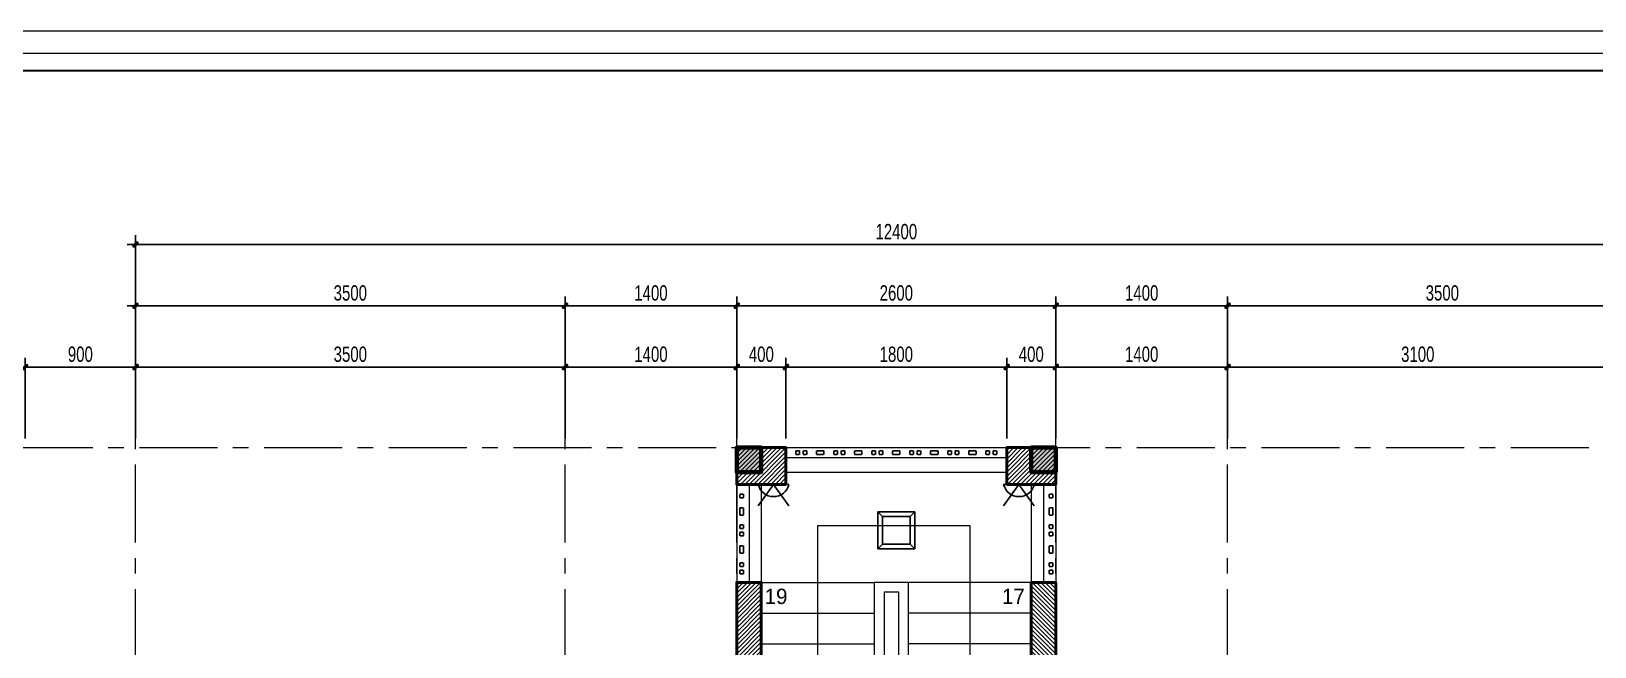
# Model space of a CAD drawing. Header units: inches. Extents: x 88947 to 296847, y 35049 to 161062.
# Drawn here: x 95798 to 108540, y 72032 to 77053 of the extents above; entities that cross this region are included whole.
import ezdxf
from ezdxf.xclip import XClip

# ---------------------------------------------------------------- set-up
doc = ezdxf.new("R2010")
doc.units = ezdxf.units.IN
doc.header["$MEASUREMENT"] = 0
doc.header["$XCLIPFRAME"] = 0
doc.header["$PDMODE"] = 1
for name, pattern in [('ACAD_ISO03W100', [30, 12, -18]), ('CENTER', [50.8, 31.75, -6.35, 6.35, -6.35]), ('HIDDEN', [0.375, 0.25, -0.125])]:
    doc.linetypes.add(name, pattern=pattern)
for name, color, linetype, lineweight in [('A-Dims', 145, 'Continuous', 25), ('A-Text', 30, 'Continuous', 9), ('A-Wall', 2, 'Continuous', 35), ('DIM', 7, 'Continuous', 25), ('DO', 4, 'Continuous', 25), ('HATCH', 8, 'Continuous', 5), ('KHUNG 1', 6, 'Continuous', 70), ('KHUNG 2', 144, 'Continuous', 18), ('NETMANH', 192, 'Continuous', 18), ('netthay', 254, 'Continuous', 25), ('THAY', 3, 'Continuous', 18), ('TRUC', 252, 'ACAD_ISO03W100', 13), ('TUONG', 4, 'Continuous', 50)]:
    doc.layers.add(name, color=color, linetype=linetype, lineweight=lineweight)
doc.layers.add('text', color=2, linetype='Continuous')
doc.styles.add('FRANKO', font='VFRANKO.TTF')
doc.styles.add('VNI-HELVE-CONDENSE', font='VNARIAL.TTF', dxfattribs={"width": 0.7})
doc.dimstyles.new('TAS-100', dxfattribs={"dimscale": 50, "dimtxt": 2.5, "dimasz": 0.7, "dimexe": 1.5, "dimexo": 1.5, "dimgap": 0.8, "dimtad": 1, "dimdec": 0, "dimzin": 3, "dimdsep": 46, "dimtxsty": 'VNI-HELVE-CONDENSE', "dimblk": 'TICK', "dimcen": 2.5, "dimclrt": 71, "dimazin": 2, "dimtfac": 0.75, "dimtdec": 0, "dimtix": 1, "dimtmove": 2, "dimatfit": 2, "dimldrblk": 'TICK123', "dimfxl": 1.5, "dimtolj": 1, "dimtzin": 0, "dimarcsym": 0})

# ---------------------------------------------------------------- blocks, each defined once
blk = doc.blocks.new('khung ten')
at = {"layer": 'A-Wall', "ltscale": 0.7}
blk.add_lwpolyline([(267204, -219099), (305804, -219099), (305804, -190799), (267204, -190799)], close=True, dxfattribs=at)
at = {"layer": 'KHUNG 2', "ltscale": 0.7}
blk.add_lwpolyline([(267004, -219299), (306004, -219299), (306004, -190599), (267004, -190599)], close=True, dxfattribs=at)
at = {"layer": 'NETMANH', "ltscale": 0.7}
blk.add_lwpolyline([(265004, -220042), (307004, -220042), (307004, -190342), (265004, -190342)], close=True, dxfattribs=at)
blk = doc.blocks.new('TICK')
at = {"layer": 'A-Dims', "color": 1}
for p, q in [((-2, 0), (2, 0)), ((0, 1.5), (0, -1.5))]:
    blk.add_line(p, q, dxfattribs=at)
at = {"layer": 'A-Dims', "color": 1, "const_width": 0.788}
blk.add_lwpolyline([(-0.33, -0.35), (0.38, 0.38)], dxfattribs=at)
at = {"layer": 'A-Dims', "color": 1, "const_width": 0.394}
for points in [[(0.24, 0.52, -0.414214), (0.52, 0.52, -1)], [(0.52, 0.52, -0.414214), (0.52, 0.24, -1)], [(-0.47, -0.21, 0.414214), (-0.47, -0.49, 1)], [(-0.47, -0.49, 0.414214), (-0.19, -0.49, 1)]]:
    blk.add_lwpolyline(points, format="xyb", dxfattribs=at)
blk = doc.blocks.new('*D703')
at = {"layer": 'Defpoints', "color": 0}
for p in [(95748, 74314), (95748, 73657), (96648, 73657)]:
    blk.add_point(p, dxfattribs=at)
at = {"layer": 'DIM', "color": 0, "lineweight": -2}
for p, q in [((95748, 73732), (95748, 74389)), ((96613, 74314), (95783, 74314)), ((96648, 73732), (96648, 74389))]:
    blk.add_line(p, q, dxfattribs=at)
at = {"layer": 'DIM', "color": 0, "lineweight": -2, "xscale": 35, "yscale": 35, "zscale": 35, "rotation": 180}
blk.add_blockref('TICK', (95748, 74314), dxfattribs=at)
at = {"layer": 'DIM', "color": 0, "lineweight": -2, "xscale": 35, "yscale": 35, "zscale": 35}
blk.add_blockref('TICK', (96648, 74314), dxfattribs=at)
at = {"layer": 'DIM', "color": 71, "insert": (96198, 74418), "char_height": 125, "attachment_point": 5, "style": 'VNI-HELVE-CONDENSE'}
blk.add_mtext('\\A1;900', dxfattribs=at)
blk = doc.blocks.new('TICK123')
at = {"layer": 'A-Dims', "color": 1}
blk.add_lwpolyline([(0.05, 0, 0, 0.84, 0), (-2.11, 0, 8.4, 8.4, 0)], format="xyseb", dxfattribs=at)
blk = doc.blocks.new('*D704')
at = {"layer": 'Defpoints', "color": 0}
for p in [(100148, 74314), (96648, 73657), (100148, 73657)]:
    blk.add_point(p, dxfattribs=at)
at = {"layer": 'DIM', "color": 0, "lineweight": -2}
for p, q in [((96648, 73732), (96648, 74389)), ((96683, 74314), (100113, 74314)), ((100148, 73732), (100148, 74389))]:
    blk.add_line(p, q, dxfattribs=at)
at = {"layer": 'DIM', "color": 0, "lineweight": -2, "xscale": 35, "yscale": 35, "zscale": 35, "rotation": 180}
blk.add_blockref('TICK', (96648, 74314), dxfattribs=at)
at = {"layer": 'DIM', "color": 0, "lineweight": -2, "xscale": 35, "yscale": 35, "zscale": 35}
blk.add_blockref('TICK', (100148, 74314), dxfattribs=at)
at = {"layer": 'DIM', "color": 71, "insert": (98398, 74418), "char_height": 125, "attachment_point": 5, "style": 'VNI-HELVE-CONDENSE'}
blk.add_mtext('\\A1;3500', dxfattribs=at)
blk = doc.blocks.new('*D705')
at = {"layer": 'Defpoints', "color": 0}
for p in [(101548, 74314), (100148, 73657), (101548, 73657)]:
    blk.add_point(p, dxfattribs=at)
at = {"layer": 'DIM', "color": 0, "lineweight": -2}
for p, q in [((100148, 73732), (100148, 74389)), ((100183, 74314), (101513, 74314)), ((101548, 73732), (101548, 74389))]:
    blk.add_line(p, q, dxfattribs=at)
at = {"layer": 'DIM', "color": 0, "lineweight": -2, "xscale": 35, "yscale": 35, "zscale": 35, "rotation": 180}
blk.add_blockref('TICK', (100148, 74314), dxfattribs=at)
at = {"layer": 'DIM', "color": 0, "lineweight": -2, "xscale": 35, "yscale": 35, "zscale": 35}
blk.add_blockref('TICK', (101548, 74314), dxfattribs=at)
at = {"layer": 'DIM', "color": 71, "insert": (100848, 74418), "char_height": 125, "attachment_point": 5, "style": 'VNI-HELVE-CONDENSE'}
blk.add_mtext('\\A1;1400', dxfattribs=at)
blk = doc.blocks.new('*D731')
at = {"layer": 'Defpoints', "color": 0}
for p in [(101948, 74314), (101548, 73657), (101948, 73657)]:
    blk.add_point(p, dxfattribs=at)
at = {"layer": 'DIM', "color": 0, "lineweight": -2}
for p, q in [((101548, 73732), (101548, 74389)), ((101583, 74314), (101913, 74314)), ((101948, 73732), (101948, 74389))]:
    blk.add_line(p, q, dxfattribs=at)
at = {"layer": 'DIM', "color": 0, "lineweight": -2, "xscale": 35, "yscale": 35, "zscale": 35, "rotation": 180}
blk.add_blockref('TICK', (101548, 74314), dxfattribs=at)
at = {"layer": 'DIM', "color": 0, "lineweight": -2, "xscale": 35, "yscale": 35, "zscale": 35}
blk.add_blockref('TICK', (101948, 74314), dxfattribs=at)
at = {"layer": 'DIM', "color": 71, "insert": (101748, 74418), "char_height": 125, "attachment_point": 5, "style": 'VNI-HELVE-CONDENSE'}
blk.add_mtext('\\A1;400', dxfattribs=at)
blk = doc.blocks.new('*D732')
at = {"layer": 'Defpoints', "color": 0}
for p in [(103748, 74314), (101948, 73657), (103748, 73657)]:
    blk.add_point(p, dxfattribs=at)
at = {"layer": 'DIM', "color": 0, "lineweight": -2}
for p, q in [((101948, 73732), (101948, 74389)), ((101983, 74314), (103713, 74314)), ((103748, 73732), (103748, 74389))]:
    blk.add_line(p, q, dxfattribs=at)
at = {"layer": 'DIM', "color": 0, "lineweight": -2, "xscale": 35, "yscale": 35, "zscale": 35, "rotation": 180}
blk.add_blockref('TICK', (101948, 74314), dxfattribs=at)
at = {"layer": 'DIM', "color": 0, "lineweight": -2, "xscale": 35, "yscale": 35, "zscale": 35}
blk.add_blockref('TICK', (103748, 74314), dxfattribs=at)
at = {"layer": 'DIM', "color": 71, "insert": (102848, 74418), "char_height": 125, "attachment_point": 5, "style": 'VNI-HELVE-CONDENSE'}
blk.add_mtext('\\A1;1800', dxfattribs=at)
blk = doc.blocks.new('*D733')
at = {"layer": 'Defpoints', "color": 0}
for p in [(104148, 74314), (103748, 73657), (104148, 73657)]:
    blk.add_point(p, dxfattribs=at)
at = {"layer": 'DIM', "color": 0, "lineweight": -2}
for p, q in [((103748, 73732), (103748, 74389)), ((103783, 74314), (104113, 74314)), ((104148, 73732), (104148, 74389))]:
    blk.add_line(p, q, dxfattribs=at)
at = {"layer": 'DIM', "color": 0, "lineweight": -2, "xscale": 35, "yscale": 35, "zscale": 35, "rotation": 180}
blk.add_blockref('TICK', (103748, 74314), dxfattribs=at)
at = {"layer": 'DIM', "color": 0, "lineweight": -2, "xscale": 35, "yscale": 35, "zscale": 35}
blk.add_blockref('TICK', (104148, 74314), dxfattribs=at)
at = {"layer": 'DIM', "color": 71, "insert": (103948, 74418), "char_height": 125, "attachment_point": 5, "style": 'VNI-HELVE-CONDENSE'}
blk.add_mtext('\\A1;400', dxfattribs=at)
blk = doc.blocks.new('*D706')
at = {"layer": 'Defpoints', "color": 0}
for p in [(105548, 74314), (104148, 73657), (105548, 73657)]:
    blk.add_point(p, dxfattribs=at)
at = {"layer": 'DIM', "color": 0, "lineweight": -2}
for p, q in [((104148, 73732), (104148, 74389)), ((104183, 74314), (105513, 74314)), ((105548, 73732), (105548, 74389))]:
    blk.add_line(p, q, dxfattribs=at)
at = {"layer": 'DIM', "color": 0, "lineweight": -2, "xscale": 35, "yscale": 35, "zscale": 35, "rotation": 180}
blk.add_blockref('TICK', (104148, 74314), dxfattribs=at)
at = {"layer": 'DIM', "color": 0, "lineweight": -2, "xscale": 35, "yscale": 35, "zscale": 35}
blk.add_blockref('TICK', (105548, 74314), dxfattribs=at)
at = {"layer": 'DIM', "color": 71, "insert": (104848, 74418), "char_height": 125, "attachment_point": 5, "style": 'VNI-HELVE-CONDENSE'}
blk.add_mtext('\\A1;1400', dxfattribs=at)
blk = doc.blocks.new('*D707')
at = {"layer": 'Defpoints', "color": 0}
for p in [(108648, 74314), (105548, 73657), (108648, 73657)]:
    blk.add_point(p, dxfattribs=at)
at = {"layer": 'DIM', "color": 0, "lineweight": -2}
for p, q in [((105548, 73732), (105548, 74389)), ((105583, 74314), (108613, 74314)), ((108648, 73732), (108648, 74389))]:
    blk.add_line(p, q, dxfattribs=at)
at = {"layer": 'DIM', "color": 0, "lineweight": -2, "xscale": 35, "yscale": 35, "zscale": 35, "rotation": 180}
blk.add_blockref('TICK', (105548, 74314), dxfattribs=at)
at = {"layer": 'DIM', "color": 0, "lineweight": -2, "xscale": 35, "yscale": 35, "zscale": 35}
blk.add_blockref('TICK', (108648, 74314), dxfattribs=at)
at = {"layer": 'DIM', "color": 71, "insert": (107098, 74418), "char_height": 125, "attachment_point": 5, "style": 'VNI-HELVE-CONDENSE'}
blk.add_mtext('\\A1;3100', dxfattribs=at)
blk = doc.blocks.new('*D710')
at = {"layer": 'Defpoints', "color": 0}
for p in [(109048, 74814), (105548, 73657), (109048, 73657)]:
    blk.add_point(p, dxfattribs=at)
at = {"layer": 'DIM', "color": 0, "lineweight": -2}
for p, q in [((105548, 73732), (105548, 74889)), ((105583, 74814), (109013, 74814)), ((109048, 73732), (109048, 74889))]:
    blk.add_line(p, q, dxfattribs=at)
at = {"layer": 'DIM', "color": 0, "lineweight": -2, "xscale": 35, "yscale": 35, "zscale": 35, "rotation": 180}
blk.add_blockref('TICK', (105548, 74814), dxfattribs=at)
at = {"layer": 'DIM', "color": 0, "lineweight": -2, "xscale": 35, "yscale": 35, "zscale": 35}
blk.add_blockref('TICK', (109048, 74814), dxfattribs=at)
at = {"layer": 'DIM', "color": 71, "insert": (107298, 74918), "char_height": 125, "attachment_point": 5, "style": 'VNI-HELVE-CONDENSE'}
blk.add_mtext('\\A1;3500', dxfattribs=at)
blk = doc.blocks.new('*D711')
at = {"layer": 'Defpoints', "color": 0}
for p in [(104148, 74814), (104148, 73657), (105548, 73657)]:
    blk.add_point(p, dxfattribs=at)
at = {"layer": 'DIM', "color": 0, "lineweight": -2}
for p, q in [((104148, 73732), (104148, 74889)), ((105513, 74814), (104183, 74814)), ((105548, 73732), (105548, 74889))]:
    blk.add_line(p, q, dxfattribs=at)
at = {"layer": 'DIM', "color": 0, "lineweight": -2, "xscale": 35, "yscale": 35, "zscale": 35, "rotation": 180}
blk.add_blockref('TICK', (104148, 74814), dxfattribs=at)
at = {"layer": 'DIM', "color": 0, "lineweight": -2, "xscale": 35, "yscale": 35, "zscale": 35}
blk.add_blockref('TICK', (105548, 74814), dxfattribs=at)
at = {"layer": 'DIM', "color": 71, "insert": (104848, 74918), "char_height": 125, "attachment_point": 5, "style": 'VNI-HELVE-CONDENSE'}
blk.add_mtext('\\A1;1400', dxfattribs=at)
blk = doc.blocks.new('*D712')
at = {"layer": 'Defpoints', "color": 0}
for p in [(101548, 74814), (101548, 73657), (104148, 73657)]:
    blk.add_point(p, dxfattribs=at)
at = {"layer": 'DIM', "color": 0, "lineweight": -2}
for p, q in [((101548, 73732), (101548, 74889)), ((104113, 74814), (101583, 74814)), ((104148, 73732), (104148, 74889))]:
    blk.add_line(p, q, dxfattribs=at)
at = {"layer": 'DIM', "color": 0, "lineweight": -2, "xscale": 35, "yscale": 35, "zscale": 35, "rotation": 180}
blk.add_blockref('TICK', (101548, 74814), dxfattribs=at)
at = {"layer": 'DIM', "color": 0, "lineweight": -2, "xscale": 35, "yscale": 35, "zscale": 35}
blk.add_blockref('TICK', (104148, 74814), dxfattribs=at)
at = {"layer": 'DIM', "color": 71, "insert": (102848, 74918), "char_height": 125, "attachment_point": 5, "style": 'VNI-HELVE-CONDENSE'}
blk.add_mtext('\\A1;2600', dxfattribs=at)
blk = doc.blocks.new('*D713')
at = {"layer": 'Defpoints', "color": 0}
for p in [(100148, 74814), (100148, 73657), (101548, 73657)]:
    blk.add_point(p, dxfattribs=at)
at = {"layer": 'DIM', "color": 0, "lineweight": -2}
for p, q in [((100148, 73732), (100148, 74889)), ((101513, 74814), (100183, 74814)), ((101548, 73732), (101548, 74889))]:
    blk.add_line(p, q, dxfattribs=at)
at = {"layer": 'DIM', "color": 0, "lineweight": -2, "xscale": 35, "yscale": 35, "zscale": 35, "rotation": 180}
blk.add_blockref('TICK', (100148, 74814), dxfattribs=at)
at = {"layer": 'DIM', "color": 0, "lineweight": -2, "xscale": 35, "yscale": 35, "zscale": 35}
blk.add_blockref('TICK', (101548, 74814), dxfattribs=at)
at = {"layer": 'DIM', "color": 71, "insert": (100848, 74918), "char_height": 125, "attachment_point": 5, "style": 'VNI-HELVE-CONDENSE'}
blk.add_mtext('\\A1;1400', dxfattribs=at)
blk = doc.blocks.new('*D714')
at = {"layer": 'Defpoints', "color": 0}
for p in [(96648, 74814), (96648, 73657), (100148, 73657)]:
    blk.add_point(p, dxfattribs=at)
at = {"layer": 'DIM', "color": 0, "lineweight": -2}
for p, q in [((96648, 73732), (96648, 74889)), ((100113, 74814), (96683, 74814)), ((100148, 73732), (100148, 74889))]:
    blk.add_line(p, q, dxfattribs=at)
at = {"layer": 'DIM', "color": 0, "lineweight": -2, "xscale": 35, "yscale": 35, "zscale": 35, "rotation": 180}
blk.add_blockref('TICK', (96648, 74814), dxfattribs=at)
at = {"layer": 'DIM', "color": 0, "lineweight": -2, "xscale": 35, "yscale": 35, "zscale": 35}
blk.add_blockref('TICK', (100148, 74814), dxfattribs=at)
at = {"layer": 'DIM', "color": 71, "insert": (98398, 74918), "char_height": 125, "attachment_point": 5, "style": 'VNI-HELVE-CONDENSE'}
blk.add_mtext('\\A1;3500', dxfattribs=at)
blk = doc.blocks.new('*D715')
at = {"layer": 'Defpoints', "color": 0}
for p in [(109048, 75314), (96648, 73657), (109048, 73657)]:
    blk.add_point(p, dxfattribs=at)
at = {"layer": 'DIM', "color": 0, "lineweight": -2}
for p, q in [((96648, 73732), (96648, 75389)), ((96683, 75314), (109013, 75314)), ((109048, 73732), (109048, 75389))]:
    blk.add_line(p, q, dxfattribs=at)
at = {"layer": 'DIM', "color": 0, "lineweight": -2, "xscale": 35, "yscale": 35, "zscale": 35, "rotation": 180}
blk.add_blockref('TICK', (96648, 75314), dxfattribs=at)
at = {"layer": 'DIM', "color": 0, "lineweight": -2, "xscale": 35, "yscale": 35, "zscale": 35}
blk.add_blockref('TICK', (109048, 75314), dxfattribs=at)
at = {"layer": 'DIM', "color": 71, "insert": (102848, 75418), "char_height": 125, "attachment_point": 5, "style": 'VNI-HELVE-CONDENSE'}
blk.add_mtext('\\A1;12400', dxfattribs=at)
blk = doc.blocks.new('A$C316602EA')
at = {"layer": 'netthay', "linetype": 'HIDDEN', "ltscale": 20}
for points in [[(-760, -55), (-730, -55), (-730, -25), (-760, -25)], [(-650, -55), (-590, -55), (-590, -25), (-650, -25)], [(-510, -55), (-480, -55), (-480, -25), (-510, -25)], [(-450, -55), (-420, -55), (-420, -25), (-450, -25)], [(-340, -55), (-280, -55), (-280, -25), (-340, -25)], [(-200, -55), (-170, -55), (-170, -25), (-200, -25)], [(-140, -55), (-110, -55), (-110, -25), (-140, -25)], [(-30, -55), (30, -55), (30, -25), (-30, -25)], [(140, -55), (110, -55), (110, -25), (140, -25)], [(200, -55), (170, -55), (170, -25), (200, -25)], [(340, -55), (280, -55), (280, -25), (340, -25)], [(450, -55), (420, -55), (420, -25), (450, -25)], [(510, -55), (480, -55), (480, -25), (510, -25)], [(650, -55), (590, -55), (590, -25), (650, -25)], [(760, -55), (730, -55), (730, -25), (760, -25)]]:
    blk.add_lwpolyline(points, close=True, dxfattribs=at)
blk = doc.blocks.new('EWTWETEW')
at = {"ltscale": 5}
for points in [[(0, 0), (-125, 175)], [(0, 0), (125, 175)], [(-125, 0), (-125, 0), (125, 0)]]:
    blk.add_lwpolyline(points, dxfattribs=at)
blk.add_arc((0, -28), 128, 12.6804, 167.3196, dxfattribs=at)
blk = doc.blocks.new('A$C74C2686E')
for points in [[(0, -200), (400, -200), (400, 200), (0, 200)], [(50, -150), (350, -150), (350, 150), (50, 150)]]:
    blk.add_lwpolyline(points, close=True)
for points in [[(50, 150), (0, 200)], [(400, 200), (350, 150)], [(50, -150), (0, -200)], [(350, -150), (400, -200)]]:
    blk.add_lwpolyline(points)

msp = doc.modelspace()

# ---------------------------------------------------------------- hatches: boundary and pattern name
at = {"layer": 'HATCH'}
h = msp.add_hatch(dxfattribs=at)
h.set_pattern_fill('ANSI31', color=256, scale=200, style=0)
h.set_pattern_definition([(45, (101647.74, 73356.807), (-17.6777, 17.6777), [])])
h.paths.add_polyline_path([(101947.7, 73356.8), (101547.7, 73356.8), (101547.7, 73656.8), (101947.7, 73656.8)])
h = msp.add_hatch(dxfattribs=at)
h.set_pattern_fill('ANSI31', color=256, scale=200, style=0)
h.set_pattern_definition([(45, (103647.74, 73356.807), (-17.6777, 17.6777), [])])
h.paths.add_polyline_path([(103747.7, 73356.8), (104147.7, 73356.8), (104147.7, 73656.8), (103747.7, 73656.8)])
h = msp.add_hatch(dxfattribs=at)
h.set_pattern_fill('ANSI31', color=256, scale=200, style=0)
h.set_pattern_definition([(45, (101647.74, 70306.807), (-17.67767, 17.67767), [])])
h.paths.add_polyline_path([(101747.7, 70306.8), (101747.7, 72556.8), (101547.7, 72556.8), (101547.7, 70306.8)])
h = msp.add_hatch(dxfattribs=at)
h.set_pattern_fill('ANSI31', color=256, scale=200, style=0)
h.set_pattern_definition([(135, (104047.74, 70306.807), (17.67767, 17.67767), [])])
h.paths.add_polyline_path([(103947.7, 70306.8), (103947.7, 72556.8), (104147.7, 72556.8), (104147.7, 70306.8)])

# ---------------------------------------------------------------- linework, layer by layer
for points in [[(102207.7, 71056.8), (102207.7, 73020.5), (103447.4, 73020.5)], [(103447.4, 73020.5), (103447.4, 70136.8)]]:
    msp.add_lwpolyline(points, dxfattribs=at)
at = {"layer": 'KHUNG 1'}
for points in [[(101547.7, 73656.8), (101747.7, 73656.8), (101747.7, 73456.8), (101547.7, 73456.8)], [(101547.7, 73456.8), (101747.7, 73456.8), (101747.7, 73656.8), (101547.7, 73656.8)], [(101547.7, 73656.8), (101747.7, 73656.8), (101747.7, 73456.8), (101547.7, 73456.8)], [(101547.7, 73456.8), (101747.7, 73456.8), (101747.7, 73656.8), (101547.7, 73656.8)], [(103947.7, 73656.8), (104147.7, 73656.8), (104147.7, 73456.8), (103947.7, 73456.8)], [(104147.7, 73656.8), (103947.7, 73656.8), (103947.7, 73456.8), (104147.7, 73456.8)], [(103947.7, 73656.8), (104147.7, 73656.8), (104147.7, 73456.8), (103947.7, 73456.8)], [(104147.7, 73656.8), (103947.7, 73656.8), (103947.7, 73456.8), (104147.7, 73456.8)]]:
    msp.add_lwpolyline(points, close=True, dxfattribs=at)
for points in [[(101547.7, 73456.8), (101747.7, 73456.8), (101547.7, 73656.8), (101747.7, 73656.8)], [(101547.7, 73656.8), (101747.7, 73656.8), (101547.7, 73456.8), (101747.7, 73456.8)], [(101547.7, 73456.8), (101747.7, 73456.8), (101547.7, 73656.8), (101747.7, 73656.8)], [(101547.7, 73656.8), (101747.7, 73656.8), (101547.7, 73456.8), (101747.7, 73456.8)], [(103947.7, 73456.8), (104147.7, 73456.8), (103947.7, 73656.8), (104147.7, 73656.8)], [(104147.7, 73456.8), (103947.7, 73456.8), (104147.7, 73656.8), (103947.7, 73656.8)], [(103947.7, 73456.8), (104147.7, 73456.8), (103947.7, 73656.8), (104147.7, 73656.8)], [(104147.7, 73456.8), (103947.7, 73456.8), (104147.7, 73656.8), (103947.7, 73656.8)]]:
    msp.add_solid(points, dxfattribs=at)
at = {"layer": 'netthay', "linetype": 'HIDDEN', "ltscale": 20}
for points in [[(102027.7, 73601.8), (102057.7, 73601.8), (102057.7, 73631.8), (102027.7, 73631.8)], [(102087.7, 73601.8), (102117.7, 73601.8), (102117.7, 73631.8), (102087.7, 73631.8)], [(102197.7, 73601.8), (102257.7, 73601.8), (102257.7, 73631.8), (102197.7, 73631.8)], [(102337.7, 73601.8), (102367.7, 73601.8), (102367.7, 73631.8), (102337.7, 73631.8)], [(102397.7, 73601.8), (102427.7, 73601.8), (102427.7, 73631.8), (102397.7, 73631.8)], [(102507.7, 73601.8), (102567.7, 73601.8), (102567.7, 73631.8), (102507.7, 73631.8)], [(102647.7, 73601.8), (102677.7, 73601.8), (102677.7, 73631.8), (102647.7, 73631.8)], [(102707.7, 73601.8), (102737.7, 73601.8), (102737.7, 73631.8), (102707.7, 73631.8)], [(102817.7, 73601.8), (102877.7, 73601.8), (102877.7, 73631.8), (102817.7, 73631.8)], [(102987.7, 73601.8), (102957.7, 73601.8), (102957.7, 73631.8), (102987.7, 73631.8)], [(103047.7, 73601.8), (103017.7, 73601.8), (103017.7, 73631.8), (103047.7, 73631.8)], [(103187.7, 73601.8), (103127.7, 73601.8), (103127.7, 73631.8), (103187.7, 73631.8)], [(103297.7, 73601.8), (103267.7, 73601.8), (103267.7, 73631.8), (103297.7, 73631.8)], [(103357.7, 73601.8), (103327.7, 73601.8), (103327.7, 73631.8), (103357.7, 73631.8)], [(103497.7, 73601.8), (103437.7, 73601.8), (103437.7, 73631.8), (103497.7, 73631.8)], [(103607.7, 73601.8), (103577.7, 73601.8), (103577.7, 73631.8), (103607.7, 73631.8)], [(103667.7, 73601.8), (103637.7, 73601.8), (103637.7, 73631.8), (103667.7, 73631.8)]]:
    msp.add_lwpolyline(points, close=True, dxfattribs=at)
at = {"layer": 'THAY'}
for points in [[(101947.7, 73656.8), (103747.7, 73656.8)], [(101947.7, 73576.8), (103747.7, 73576.8)], [(101947.7, 73456.8), (103747.7, 73456.8)], [(101547.7, 73356.8), (101547.7, 72556.8)], [(101647.7, 73356.8), (101647.7, 72556.8)], [(101747.7, 73356.8), (101747.7, 72556.8)], [(103947.7, 73356.8), (103947.7, 72556.8)], [(104047.7, 73356.8), (104047.7, 72556.8)], [(104147.7, 73356.8), (104147.7, 72556.8)], [(101747.7, 72556.8), (102667.7, 72556.8)], [(102667.7, 72556.8), (102667.7, 70056.8), (102947.7, 70056.8)], [(102947.7, 70136.8), (102947.7, 72556.8), (102667.7, 72556.8)], [(103947.7, 72556.8), (102947.7, 72556.8)], [(101747.7, 72306.8), (102667.7, 72306.8)], [(103947.7, 72306.8), (102947.7, 72306.8)], [(101747.7, 72056.8), (102667.7, 72056.8)], [(103947.7, 72056.8), (102947.7, 72056.8)]]:
    msp.add_lwpolyline(points, dxfattribs=at)
msp.add_lwpolyline([(102747.7, 72476.8), (102747.7, 70136.8), (102867.7, 70136.8), (102867.7, 72476.8)], close=True, dxfattribs=at)
at = {"layer": 'TRUC', "linetype": 'CENTER', "ltscale": 20}
for points in [[(96647.7, 61706.8), (96647.7, 74206.8)], [(100147.7, 61706.8), (100147.7, 74206.8)], [(101547.7, 61706.8), (101547.7, 74206.8)], [(104147.7, 61706.8), (104147.7, 74206.8)], [(105547.7, 61706.8), (105547.7, 74206.8)], [(94647.7, 73656.8), (111047.7, 73656.8)]]:
    msp.add_lwpolyline(points, dxfattribs=at)
at = {"layer": 'TUONG'}
for points in [[(101947.7, 73356.8), (101547.7, 73356.8), (101547.7, 73656.8), (101947.7, 73656.8)], [(103747.7, 73356.8), (104147.7, 73356.8), (104147.7, 73656.8), (103747.7, 73656.8)], [(101747.7, 70306.8), (101747.7, 72556.8), (101547.7, 72556.8), (101547.7, 70306.8)], [(103947.7, 70306.8), (103947.7, 72556.8), (104147.7, 72556.8), (104147.7, 70306.8)]]:
    msp.add_lwpolyline(points, close=True, dxfattribs=at)

# ---------------------------------------------------------------- block references
at = {"layer": 'A-Text', "xscale": 0.7071428571362048, "yscale": 0.7071428573544836, "zscale": 0.7071428573664265}
msp.add_blockref('khung ten', (-98448.5, 211652.7), dxfattribs=at)
at = {"layer": 'DO', "ltscale": 5, "xscale": -1, "rotation": 180}
for p in [(101847.7, 73356.8), (103847.7, 73356.8)]:
    msp.add_blockref('EWTWETEW', p, dxfattribs=at)
at = {"layer": 'DO', "xscale": 0.75, "yscale": 0.75, "zscale": 0.75}
msp.add_blockref('A$C74C2686E', (102697.7, 72981.8), dxfattribs=at)
at = {"layer": 'netthay'}
ref = msp.add_blockref('A$C316602EA', (101547.7, 72516.8), dxfattribs=dict(at, rotation=90))
XClip(ref).set_block_clipping_path([(40.0000000366, -80), (840.0000000366, 0.000000007)])
ref = msp.add_blockref('A$C316602EA', (104147.7, 72516.8), dxfattribs=dict(at, xscale=-1, rotation=270))
XClip(ref).set_block_clipping_path([(40.0000000366, -80), (840.0000000366, 0.000000007)])

# ---------------------------------------------------------------- texts
at = {"layer": 'text', "style": 'FRANKO'}
for s, p in [('19', (101774.9, 72381)), ('17', (103709.1, 72381))]:
    msp.add_text(s, height=125, dxfattribs=at).set_placement(p)

# ---------------------------------------------------------------- dimensions: what is measured, and where the dimension line sits
at = {"layer": 'DIM'}
for base, p1, p2, picture, middle in [((109047.7, 75314), (96647.7, 73656.8), (109047.7, 73656.8), '*D715', (102847.7, 75417.8)), ((96647.7, 74814), (100147.7, 73656.8), (96647.7, 73656.8), '*D714', (98397.7, 74917.9)), ((100147.7, 74814), (101547.7, 73656.8), (100147.7, 73656.8), '*D713', (100847.7, 74917.8)), ((101547.7, 74814), (104147.7, 73656.8), (101547.7, 73656.8), '*D712', (102847.7, 74917.8)), ((104147.7, 74814), (105547.7, 73656.8), (104147.7, 73656.8), '*D711', (104847.7, 74917.8)), ((109047.7, 74814), (105547.7, 73656.8), (109047.7, 73656.8), '*D710', (107297.7, 74917.9)), ((95747.7, 74314), (96647.7, 73656.8), (95747.7, 73656.8), '*D703', (96197.7, 74417.8)), ((100147.7, 74314), (96647.7, 73656.8), (100147.7, 73656.8), '*D704', (98397.7, 74417.9)), ((101547.7, 74314), (100147.7, 73656.8), (101547.7, 73656.8), '*D705', (100847.7, 74417.8)), ((101947.7, 74314), (101547.7, 73656.8), (101947.7, 73656.8), '*D731', (101747.7, 74417.8)), ((103747.7, 74314), (101947.7, 73656.8), (103747.7, 73656.8), '*D732', (102847.7, 74417.8)), ((104147.7, 74314), (103747.7, 73656.8), (104147.7, 73656.8), '*D733', (103947.7, 74417.8)), ((105547.7, 74314), (104147.7, 73656.8), (105547.7, 73656.8), '*D706', (104847.7, 74417.8)), ((108647.7, 74314), (105547.7, 73656.8), (108647.7, 73656.8), '*D707', (107097.7, 74417.9))]:
    dim = msp.add_linear_dim(base=base, p1=p1, p2=p2, dimstyle='TAS-100', dxfattribs=at)
    dim.commit()
    dim.dimension.update_dxf_attribs({"geometry": picture, "text_midpoint": middle})

doc.saveas('drawing.dxf')
